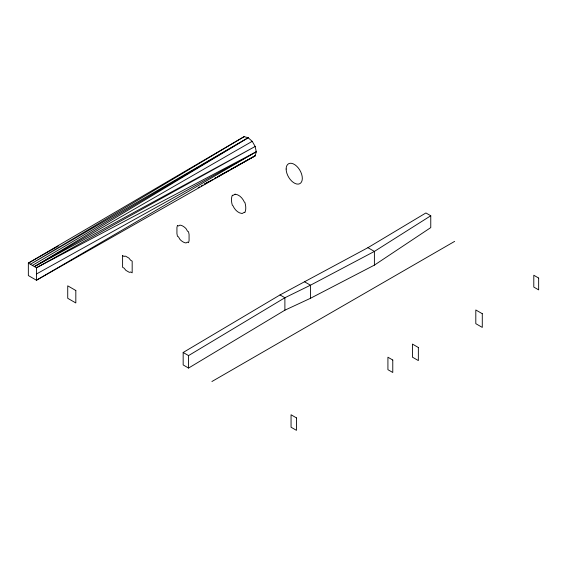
<?xml version="1.0" encoding="UTF-8"?>
<svg xmlns="http://www.w3.org/2000/svg" width="567" height="567" viewBox="0 0 567 567"><rect width="100%" height="100%" fill="white"/><g stroke="black" fill="none" stroke-linecap="round" stroke-linejoin="round"><path stroke-width="0.85" d="M230.471 169.597L255.171 155.805L36.444 280.226L28.35 275.555L28.35 263.095L244.122 136.661L248.169 137.746L252.216 141.332L255.171 146.463L256.256 151.758L255.171 155.805L217.459 176.911M374.397 265.122L430.764 227.594L430.764 215.758L425.909 212.958L367.919 247.68L280.034 294.932L183.169 352.483L183.169 364.935L188.563 368.054L284.889 310.192L310.468 298.292L374.397 265.122L374.397 251.422L430.764 215.758M58.266 246.043L28.35 263.095L36.444 267.773L255.171 146.463L34.417 266.603L248.169 137.746L30.37 264.265L244.122 136.661M188.563 368.054L188.563 355.594L284.889 297.739L310.468 285.208L374.397 251.422L367.919 247.68M32.397 265.434L248.169 137.746M256.256 151.758L36.444 280.226L36.444 267.773L256.256 151.758L36.444 273.996M211.902 381.527L454.642 241.379M34.417 266.603L252.216 141.332M204.233 184.247L208.862 181.66M214.262 178.648L215.807 177.783M217.352 176.925L228.933 170.454M198.152 187.684L199.697 186.827M201.242 185.962L202.788 185.097M204.333 184.24L212.823 179.498M214.369 178.633L215.914 177.776M304.536 281.785L310.468 285.208L310.468 298.292M280.034 294.932L284.889 297.739L284.889 310.192M183.169 352.483L188.563 355.594M122.6 255.618L122.6 267.298L124.123 268.17L125.874 270.353L128.907 272.103L129.921 272.373L130.658 271.947L132.175 272.819L132.175 261.146L130.658 260.267L128.907 258.084L125.874 256.334L124.86 256.064L124.123 256.49L122.6 255.618M177.478 225.397L176.932 227.424L176.932 233.654L177.478 236.297L178.492 236.886L179.973 239.451A11.149 6.435 60 0 0 186.04 242.952L187.521 242.095L188.528 242.683L189.073 240.656L189.073 234.433L188.528 231.783L187.521 231.194L186.04 228.636A11.149 6.435 60 0 0 179.973 225.127L178.492 225.985L177.478 225.397M235.078 194.19L232.86 195.473L232.35 195.183A15.812 9.129 60 0 0 232.35 205.304L232.86 205.594C234.603 209.407 237.729 213.086 242.159 213.532L244.384 212.249L244.887 212.54A15.812 9.129 60 0 0 244.887 202.419L244.384 202.128C242.641 198.315 239.508 194.637 235.078 194.19M538.65 278.05L533.795 275.243L533.795 287.079L538.65 289.879L538.65 278.05M482.283 313.707L475.805 309.972L475.805 323.672L482.283 327.407L482.283 313.707M418.354 347.5L412.422 344.07L412.422 357.153L418.354 360.577L418.354 347.5M392.775 360.024L387.92 357.224L387.92 369.677L392.775 372.484L392.775 360.024M75.822 290.502L67.728 285.832L67.728 298.292L75.822 302.962L75.822 290.502M296.449 417.879L291.055 414.768L291.055 427.227L296.449 430.339L296.449 417.879M286.144 169.016A11.446 6.606 60 0 0 298.277 184.112A11.446 6.606 60 0 0 298.277 167.931A11.446 6.606 60 0 0 286.144 169.016"/></g></svg>
